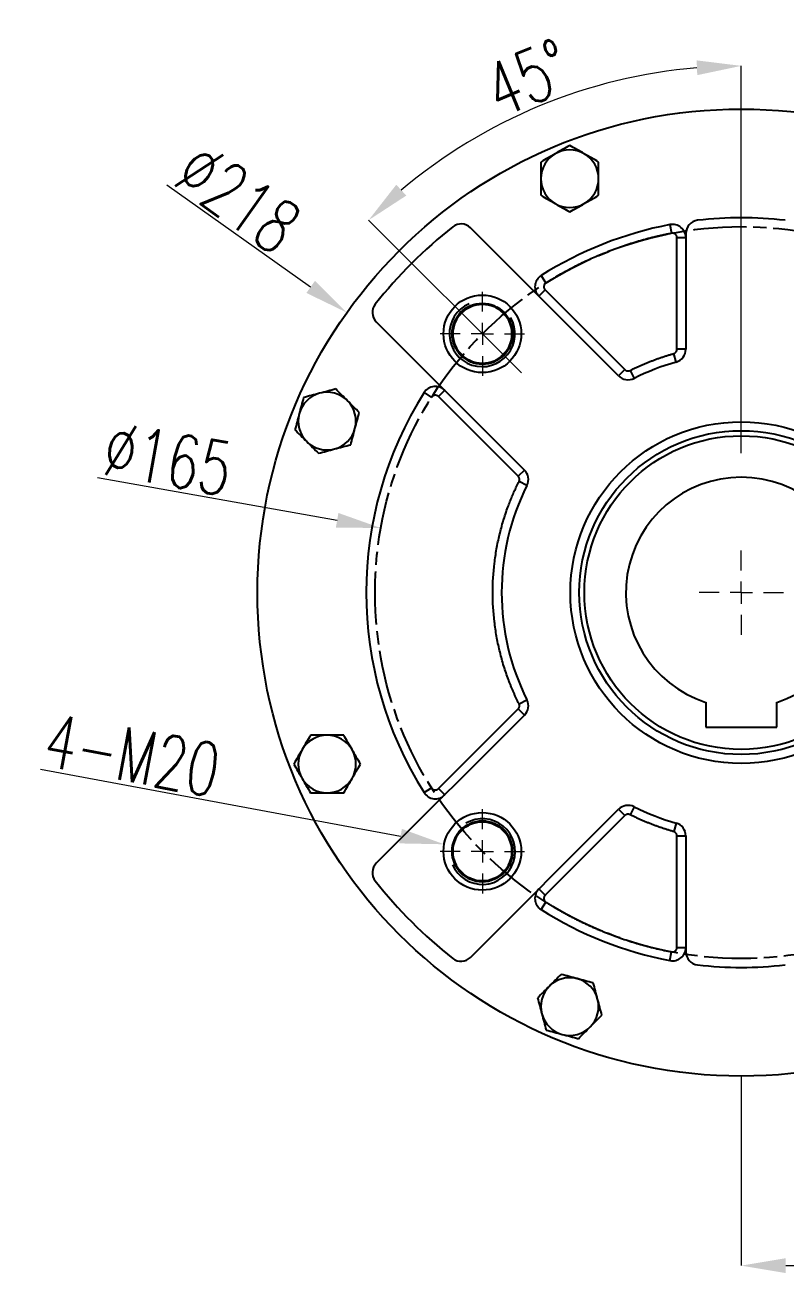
# Model space of a CAD drawing. Header units: millimetres. Extents: x 2454 to 4226, y 715 to 1968.
# Drawn here: x 3394.5 to 3565.8, y 1305.8 to 1587.2 of the extents above; entities that cross this region are included whole.
import ezdxf

# ---------------------------------------------------------------- set-up
doc = ezdxf.new("R2010")
doc.units = ezdxf.units.MM
doc.linetypes.add('AM_ISO08W050', pattern=[18, 12, -1.5, 3, -1.5])
for name, color, linetype, lineweight in [('10', 7, 'Continuous', 0), ('AM_5', 3, 'Continuous', 25), ('AM_7', 4, 'AM_ISO08W050', 25), ('粗实线', 7, 'Continuous', 40)]:
    doc.layers.add(name, color=color, linetype=linetype, lineweight=lineweight)
doc.styles.add('SLDTEXTSTYLE1', font='txt.shx', dxfattribs={"width": 0.7, "bigfont": 'gbcbig.shx'})
doc.dimstyles.new('SLDDIMSTYLE12$0', dxfattribs={"dimtxt": 12, "dimasz": 10, "dimexe": 0, "dimexo": 0.0625, "dimgap": 0.875, "dimtad": 1, "dimdec": 1, "dimlfac": 1.8, "dimrnd": 1e-09, "dimzin": 12, "dimdsep": 46, "dimtxsty": 'SLDTEXTSTYLE1', "dimcen": 0.09, "dimdle": 8.16, "dimclrd": 3, "dimclre": 3, "dimadec": 0, "dimazin": 3, "dimtfac": 1, "dimtdec": 1, "dimtofl": 0, "dimtmove": 0, "dimatfit": 3, "dimfxl": 0, "dimfrac": 2, "dimtolj": 1, "dimlwd": 5, "dimlwe": 5, "dimarcsym": 0})
doc.dimstyles.new('SLDDIMSTYLE12$2', dxfattribs={"dimtxt": 12, "dimasz": 10, "dimexe": 0, "dimexo": 0.0625, "dimgap": 0.875, "dimtad": 1, "dimdec": 1, "dimlfac": 1.8, "dimrnd": 1e-09, "dimzin": 12, "dimdsep": 46, "dimtxsty": 'SLDTEXTSTYLE1', "dimcen": 0.09, "dimdle": 8.16, "dimclrd": 3, "dimclre": 3, "dimadec": 0, "dimazin": 3, "dimtfac": 1, "dimtdec": 1, "dimtofl": 0, "dimtmove": 0, "dimatfit": 3, "dimfxl": 0, "dimfrac": 2, "dimtolj": 1, "dimlwd": 5, "dimlwe": 5, "dimarcsym": 0})
doc.dimstyles.new('SLDDIMSTYLE12$3', dxfattribs={"dimtxt": 12, "dimasz": 10, "dimexe": 0, "dimexo": 0.0625, "dimgap": 0.875, "dimtad": 1, "dimdec": 1, "dimlfac": 1.8, "dimrnd": 1e-09, "dimzin": 12, "dimdsep": 46, "dimtxsty": 'SLDTEXTSTYLE1', "dimcen": 0.09, "dimdle": 8.16, "dimclrd": 3, "dimclre": 3, "dimadec": 0, "dimazin": 3, "dimtfac": 1, "dimtdec": 1, "dimtofl": 0, "dimtmove": 0, "dimatfit": 3, "dimfxl": 0, "dimfrac": 2, "dimtolj": 1, "dimlwd": 5, "dimlwe": 5, "dimarcsym": 0})

# ---------------------------------------------------------------- blocks, each defined once
blk = doc.blocks.new('SW_CENTERMARKSYMBOL_1')
at = {"layer": '10', "color": 0}
for p, q in [((0, 1), (0, 1.9)), ((-1, 0), (-1.9, 0)), ((0, 0), (-0.5, 0)), ((0, 0), (0, 0.5)), ((0, 0), (0, -0.5)), ((0, 0), (0.5, 0)), ((1, 0), (1.9, 0)), ((0, -1), (0, -1.9))]:
    blk.add_line(p, q, dxfattribs=at)
blk = doc.blocks.new('SW_CENTERMARKSYMBOL_2')
at = {"layer": '10', "color": 0}
for p, q in [((0, 1), (0, 1.9)), ((-1, 0), (-1.9, 0)), ((0, 0), (-0.5, 0)), ((0, 0), (0, 0.5)), ((0, 0), (0, -0.5)), ((0, 0), (0.5, 0)), ((1, 0), (1.9, 0)), ((0, -1), (0, -1.9))]:
    blk.add_line(p, q, dxfattribs=at)
blk = doc.blocks.new('SW_CENTERMARKSYMBOL_3')
at = {"layer": '10', "color": 0}
for p, q in [((0, 1), (0, 1.9)), ((-1, 0), (-1.9, 0)), ((0, 0), (-0.5, 0)), ((0, 0), (0, 0.5)), ((0, 0), (0, -0.5)), ((0, 0), (0.5, 0)), ((1, 0), (1.9, 0)), ((0, -1), (0, -1.9))]:
    blk.add_line(p, q, dxfattribs=at)
blk = doc.blocks.new('*D52')
at = {"layer": 'AM_5', "color": 3, "lineweight": 5, "transparency": 16777216}
blk.add_line((3555.92, 1350.16), (3555.92, 1307.49), dxfattribs=at)
at = {"layer": 'AM_5', "color": 3, "linetype": 'Continuous', "lineweight": 5, "transparency": 16777216}
for p, q in [((3655.92, 1343.96), (3655.92, 1307.49)), ((3565.92, 1307.49), (3645.92, 1307.49))]:
    blk.add_line(p, q, dxfattribs=at)
at = {"layer": 'AM_5', "color": 3, "transparency": 16777216}
for points in [[(3565.92, 1309.16), (3565.92, 1305.82), (3555.92, 1307.49)], [(3645.92, 1309.16), (3645.92, 1305.82), (3655.92, 1307.49)]]:
    blk.add_solid(points, dxfattribs=at)
at = {"layer": 'Defpoints', "color": 0, "transparency": 16777216}
for p in [(3555.92, 1350.22), (3655.92, 1344.02), (3655.92, 1307.49)]:
    blk.add_point(p, dxfattribs=at)
at = {"layer": 'AM_5', "color": 0, "transparency": 16777216, "insert": (3605.92, 1314.37), "char_height": 12, "attachment_point": 5, "style": 'SLDTEXTSTYLE1'}
blk.add_mtext('\\A1;100', dxfattribs=at)
blk = doc.blocks.new('*D68')
at = {"layer": 'AM_5', "color": 3, "linetype": 'Continuous', "lineweight": 5, "transparency": 16777216}
blk.add_line((3410.9, 1485.2), (3464.87, 1475.53), dxfattribs=at)
at = {"layer": 'AM_5', "color": 3, "lineweight": 5, "transparency": 16777216}
for p, q in [((3555.83, 1459.22), (3556.01, 1459.22)), ((3555.92, 1459.13), (3555.92, 1459.31))]:
    blk.add_line(p, q, dxfattribs=at)
at = {"layer": 'AM_5', "color": 3, "transparency": 16777216}
blk.add_solid([(3465.16, 1477.17), (3464.58, 1473.89), (3474.71, 1473.77)], dxfattribs=at)
at = {"layer": 'Defpoints', "color": 0, "transparency": 16777216}
for p in [(3474.71, 1473.77), (3637.13, 1444.67)]:
    blk.add_point(p, dxfattribs=at)
at = {"layer": 'AM_5', "color": 0, "transparency": 16777216, "insert": (3426.76, 1489.34), "char_height": 12, "attachment_point": 5, "rotation": 349.8436, "style": 'SLDTEXTSTYLE1'}
blk.add_mtext('\\A1;∅165', dxfattribs=at)
blk = doc.blocks.new('*D69')
at = {"layer": 'AM_5', "color": 3, "linetype": 'Continuous', "lineweight": 5, "transparency": 16777216}
blk.add_line((3398.01, 1419.42), (3479.15, 1404.31), dxfattribs=at)
at = {"layer": 'AM_5', "color": 3, "lineweight": 5, "transparency": 16777216}
for p, q in [((3497.49, 1400.88), (3497.67, 1400.88)), ((3497.58, 1400.79), (3497.58, 1400.97))]:
    blk.add_line(p, q, dxfattribs=at)
at = {"layer": 'AM_5', "color": 3, "transparency": 16777216}
blk.add_solid([(3479.46, 1405.95), (3478.85, 1402.68), (3488.98, 1402.48)], dxfattribs=at)
at = {"layer": 'Defpoints', "color": 0, "transparency": 16777216}
for p in [(3488.98, 1402.48), (3506.19, 1399.28)]:
    blk.add_point(p, dxfattribs=at)
at = {"layer": 'AM_5', "color": 0, "transparency": 16777216, "insert": (3418.71, 1422.56), "char_height": 12, "attachment_point": 5, "rotation": 349.4542, "style": 'SLDTEXTSTYLE1'}
blk.add_mtext('\\A1;4-M20', dxfattribs=at)
blk = doc.blocks.new('*D70')
at = {"layer": 'AM_5', "color": 3, "linetype": 'Continuous', "lineweight": 5, "transparency": 16777216}
blk.add_line((3426.5, 1551.14), (3458.9, 1528.13), dxfattribs=at)
at = {"layer": 'AM_5', "color": 3, "lineweight": 5, "transparency": 16777216}
for p, q in [((3555.83, 1459.22), (3556.01, 1459.22)), ((3555.92, 1459.13), (3555.92, 1459.31))]:
    blk.add_line(p, q, dxfattribs=at)
at = {"layer": 'AM_5', "color": 3, "transparency": 16777216}
blk.add_solid([(3459.87, 1529.49), (3457.94, 1526.77), (3467.06, 1522.34)], dxfattribs=at)
at = {"layer": 'Defpoints', "color": 0, "transparency": 16777216}
for p in [(3467.06, 1522.34), (3644.79, 1396.1)]:
    blk.add_point(p, dxfattribs=at)
at = {"layer": 'AM_5', "color": 0, "transparency": 16777216, "insert": (3442.6, 1548.14), "char_height": 12, "attachment_point": 5, "rotation": 324.6154, "style": 'SLDTEXTSTYLE1'}
blk.add_mtext('\\A1;∅218', dxfattribs=at)
blk = doc.blocks.new('*D53')
at = {"layer": 'AM_5', "color": 3, "linetype": 'Continuous', "lineweight": 5, "transparency": 16777216}
blk.add_line((3555.92, 1490.63), (3555.92, 1577.96), dxfattribs=at)
at = {"layer": 'AM_5', "color": 3, "lineweight": 5, "transparency": 16777216}
blk.add_line((3506.38, 1508.76), (3471.96, 1543.18), dxfattribs=at)
at = {"layer": 'AM_5', "color": 3, "linetype": 'Continuous', "lineweight": 5, "transparency": 16777216}
blk.add_arc((3555.92, 1459.22), 118.74, 94.8267, 130.1733, dxfattribs=at)
at = {"layer": 'AM_5', "color": 3, "transparency": 16777216}
for points in [[(3545.86, 1579.2), (3546, 1575.87), (3555.92, 1577.96)], [(3480.45, 1548.72), (3478.19, 1551.17), (3471.96, 1543.18)]]:
    blk.add_solid(points, dxfattribs=at)
at = {"layer": 'Defpoints', "color": 0, "transparency": 16777216}
for p in [(3525.19, 1573.91), (3506.42, 1508.72), (3555.92, 1490.56), (3555.92, 1464.22), (3555.92, 1459.22)]:
    blk.add_point(p, dxfattribs=at)
at = {"layer": 'AM_5', "color": 0, "transparency": 16777216, "insert": (3507.85, 1575.27), "char_height": 12, "attachment_point": 5, "rotation": 22.5, "style": 'SLDTEXTSTYLE1'}
blk.add_mtext('\\A1;45°', dxfattribs=at)
blk = doc.blocks.new('*U45')
at = {"layer": 'AM_5', "linetype": 'ByBlock'}
blk.add_arc((0, 0.31), 7.39, 113.617, 30.178, dxfattribs=at)
at = {"layer": '粗实线', "linetype": 'ByBlock'}
blk.add_circle((0.05, 0.33), 6.75, dxfattribs=at)
blk = doc.blocks.new('*U47')
at = {"layer": '粗实线', "color": 0, "linetype": 'ByBlock', "lineweight": -2, "transparency": 16777216}
blk.add_blockref('*U45', (19354.88, 3195.29), dxfattribs=at)
for p, rotation in [((19471.27, 3195.66), 270), ((19355.25, 3078.89), 90.00000000000001), ((19471.65, 3079.27), 180)]:
    blk.add_blockref('*U45', p, dxfattribs=dict(at, rotation=rotation))

msp = doc.modelspace()

# ---------------------------------------------------------------- linework, layer by layer
at = {"color": 7, "linetype": 'Continuous', "lineweight": 25}
for p, q in [((3539.851, 1542.176), (3540.231, 1540.213)), ((3528.285, 1508.068), (3494.904, 1541.449)), ((3543.421, 1539.231), (3541.421, 1539.231)), ((3541.421, 1514.07), (3541.421, 1539.231)), ((3543.421, 1540.163), (3543.421, 1514.07)), ((3510.843, 1530.69), (3511.91, 1528.998)), ((3511.736, 1527.445), (3510.322, 1526.031)), ((3511.736, 1527.445), (3529.699, 1509.482)), ((3473.691, 1520.236), (3507.072, 1486.854)), ((3543.421, 1514.07), (3541.421, 1514.07)), ((3541.237, 1511.183), (3540.693, 1513.108)), ((3529.699, 1509.482), (3528.285, 1508.068)), ((3530.854, 1509.295), (3531.749, 1507.506)), ((3484.45, 1504.297), (3486.141, 1503.23)), ((3489.109, 1504.818), (3487.694, 1503.404)), ((3505.658, 1485.44), (3487.694, 1503.404)), ((3507.072, 1486.854), (3505.658, 1485.44)), ((3507.633, 1483.39), (3505.845, 1484.285)), ((3505.845, 1434.151), (3507.633, 1435.046)), ((3487.694, 1415.033), (3505.658, 1432.996)), ((3505.658, 1432.996), (3507.072, 1431.582)), ((3547.921, 1434.48), (3547.921, 1428.918)), ((3563.921, 1428.918), (3563.921, 1434.48)), ((3507.072, 1431.582), (3473.691, 1398.201)), ((3547.921, 1428.918), (3563.921, 1428.918)), ((3484.45, 1414.14), (3486.141, 1415.207)), ((3487.694, 1415.033), (3489.109, 1413.619)), ((3494.904, 1376.988), (3528.285, 1410.369)), ((3528.285, 1410.369), (3529.699, 1408.955)), ((3531.749, 1410.93), (3530.854, 1409.142)), ((3529.699, 1408.955), (3511.736, 1390.991)), ((3541.237, 1407.253), (3540.693, 1405.329)), ((3541.421, 1404.366), (3543.421, 1404.366)), ((3541.421, 1379.206), (3541.421, 1404.366)), ((3543.421, 1404.366), (3543.421, 1378.274)), ((3510.322, 1392.406), (3511.736, 1390.991)), ((3510.843, 1387.747), (3511.91, 1389.438)), ((3541.421, 1379.206), (3543.421, 1379.206)), ((3539.851, 1376.261), (3540.231, 1378.224))]:
    msp.add_line(p, q, dxfattribs=at)
for centre, radius in [((3555.921, 1459.218), 109), ((3497.585, 1517.555), 8.75), ((3555.921, 1459.218), 38.5), ((3555.921, 1459.218), 36.5), ((3555.921, 1459.218), 35.345), ((3497.585, 1400.882), 8.75)]:
    msp.add_circle(centre, radius, dxfattribs=at)
for centre, radius, start, end in [((3517.27, 1552.53), 6.5, 60, 120), ((3517.27, 1552.53), 6.5, 120, 180), ((3517.27, 1552.53), 6.5, 0, 60), ((3517.27, 1552.53), 6.5, 180, 240), ((3517.27, 1552.53), 6.5, 300, 0), ((3517.27, 1552.53), 6.5, 240, 300), ((3492.783, 1539.328), 3, 45, 128.24367), ((3555.921, 1459.218), 84.5, 100.96353, 122.24051), ((3540.421, 1539.231), 3, 0, 100.96353), ((3546.421, 1540.163), 3, 96.69387, 180), ((3555.921, 1459.218), 84.5, 83.30613, 96.69387), ((3555.921, 1459.218), 105, 128.24367, 141.75633), ((3512.443, 1528.152), 3, 122.24051, 225), ((3475.812, 1522.357), 3, 141.75633, 225), ((3540.421, 1514.07), 3, 285.77913, 0), ((3555.921, 1459.218), 54, 105.77913, 116.59152), ((3486.987, 1502.696), 3, 45, 147.75949), ((3530.407, 1510.189), 3, 225, 296.59152), ((3462.609, 1497.869), 6.5, 105, 165), ((3462.609, 1497.869), 6.5, 45, 105), ((3462.609, 1497.869), 6.5, 345, 45), ((3555.921, 1459.218), 84.5, 147.75949, 212.24051), ((3462.609, 1497.869), 6.5, 165, 225), ((3462.609, 1497.869), 6.5, 285, 345), ((3462.609, 1497.869), 6.5, 225, 285), ((3504.951, 1484.733), 3, 333.40848, 45), ((3555.921, 1459.218), 54, 153.40848, 206.59152), ((3555.921, 1459.218), 26, 287.92021, 252.07979), ((3504.951, 1433.704), 3, 315, 26.59152), ((3462.609, 1420.567), 6.5, 90, 150), ((3462.609, 1420.567), 6.5, 30, 90), ((3462.609, 1420.567), 6.5, 150, 210), ((3462.609, 1420.567), 6.5, 330, 30), ((3462.609, 1420.567), 6.5, 210, 270), ((3462.609, 1420.567), 6.5, 270, 330), ((3486.987, 1415.74), 3, 212.24051, 315), ((3530.407, 1408.248), 3, 63.40848, 135), ((3555.921, 1459.218), 54, 243.40848, 254.22087), ((3540.421, 1404.366), 3, 0, 74.22087), ((3475.812, 1396.08), 3, 135, 218.24367), ((3555.921, 1459.218), 105, 218.24367, 231.75633), ((3512.443, 1390.284), 3, 135, 237.75949), ((3555.921, 1459.218), 84.5, 237.75949, 259.03647), ((3540.421, 1379.206), 3, 259.03647, 0), ((3492.783, 1379.109), 3, 231.75633, 315), ((3546.421, 1378.274), 3, 180, 263.30613), ((3555.921, 1459.218), 84.5, 263.30613, 276.69387), ((3517.27, 1365.906), 6.5, 135, 195), ((3517.27, 1365.906), 6.5, 75, 135), ((3517.27, 1365.906), 6.5, 15, 75), ((3517.27, 1365.906), 6.5, 315, 15), ((3517.27, 1365.906), 6.5, 195, 255), ((3517.27, 1365.906), 6.5, 255, 315)]:
    msp.add_arc(centre, radius, start, end, dxfattribs=at)
for points in [[(3517.27, 1560.036), (3516.196, 1559.415), (3515.114, 1558.791), (3514.02, 1558.159)], [(3520.52, 1558.159), (3519.427, 1558.791), (3518.345, 1559.415), (3517.27, 1560.036)], [(3514.02, 1558.159), (3512.927, 1557.528), (3511.845, 1556.903), (3510.77, 1556.283)], [(3510.77, 1556.283), (3510.77, 1555.042), (3510.77, 1553.793), (3510.77, 1552.53)], [(3523.77, 1556.283), (3522.696, 1556.903), (3521.614, 1557.528), (3520.52, 1558.159)], [(3523.77, 1552.53), (3523.77, 1553.793), (3523.77, 1555.042), (3523.77, 1556.283)], [(3510.77, 1552.53), (3510.77, 1551.267), (3510.77, 1550.018), (3510.77, 1548.777)], [(3523.77, 1548.777), (3523.77, 1550.018), (3523.77, 1551.267), (3523.77, 1552.53)], [(3510.77, 1548.777), (3511.845, 1548.157), (3512.927, 1547.532), (3514.02, 1546.901)], [(3520.52, 1546.901), (3521.614, 1547.532), (3522.696, 1548.157), (3523.77, 1548.777)], [(3514.02, 1546.901), (3515.114, 1546.27), (3516.196, 1545.645), (3517.27, 1545.025)], [(3517.27, 1545.025), (3518.345, 1545.645), (3519.427, 1546.27), (3520.52, 1546.901)], [(3457.302, 1503.177), (3456.981, 1501.978), (3456.658, 1500.771), (3456.331, 1499.552)], [(3460.927, 1504.148), (3459.707, 1503.821), (3458.501, 1503.498), (3457.302, 1503.177)], [(3464.552, 1505.119), (3463.354, 1504.798), (3462.147, 1504.475), (3460.927, 1504.148)], [(3467.206, 1502.466), (3466.313, 1503.358), (3465.429, 1504.242), (3464.552, 1505.119)], [(3469.859, 1499.812), (3468.982, 1500.689), (3468.099, 1501.573), (3467.206, 1502.466)], [(3468.888, 1496.187), (3469.215, 1497.407), (3469.538, 1498.613), (3469.859, 1499.812)], [(3456.331, 1499.552), (3456.004, 1498.332), (3455.681, 1497.125), (3455.36, 1495.927)], [(3455.36, 1495.927), (3456.237, 1495.049), (3457.12, 1494.166), (3458.013, 1493.273)], [(3467.917, 1492.562), (3468.238, 1493.761), (3468.561, 1494.967), (3468.888, 1496.187)], [(3458.013, 1493.273), (3458.906, 1492.38), (3459.79, 1491.497), (3460.667, 1490.62)], [(3460.667, 1490.62), (3461.865, 1490.941), (3463.072, 1491.264), (3464.292, 1491.591)], [(3464.292, 1491.591), (3465.512, 1491.918), (3466.718, 1492.241), (3467.917, 1492.562)], [(3458.857, 1427.067), (3458.236, 1425.993), (3457.612, 1424.911), (3456.98, 1423.817)], [(3462.609, 1427.067), (3461.347, 1427.067), (3460.097, 1427.067), (3458.857, 1427.067)], [(3466.362, 1427.067), (3465.121, 1427.067), (3463.872, 1427.067), (3462.609, 1427.067)], [(3468.239, 1423.817), (3467.607, 1424.911), (3466.983, 1425.993), (3466.362, 1427.067)], [(3456.98, 1423.817), (3456.349, 1422.724), (3455.724, 1421.642), (3455.104, 1420.567)], [(3470.115, 1420.567), (3469.495, 1421.642), (3468.87, 1422.724), (3468.239, 1423.817)], [(3455.104, 1420.567), (3455.724, 1419.493), (3456.349, 1418.411), (3456.98, 1417.317)], [(3468.239, 1417.317), (3468.87, 1418.411), (3469.495, 1419.493), (3470.115, 1420.567)], [(3456.98, 1417.317), (3457.612, 1416.224), (3458.236, 1415.142), (3458.857, 1414.067)], [(3466.362, 1414.067), (3466.983, 1415.142), (3467.607, 1416.224), (3468.239, 1417.317)], [(3458.857, 1414.067), (3460.097, 1414.067), (3461.347, 1414.067), (3462.609, 1414.067)], [(3462.609, 1414.067), (3463.872, 1414.067), (3465.121, 1414.067), (3466.362, 1414.067)], [(3486.141, 1415.207), (3486.162, 1415.176), (3486.204, 1415.114), (3486.255, 1415.06), (3486.28, 1415.033)], [(3511.736, 1389.577), (3511.763, 1389.552), (3511.817, 1389.501), (3511.879, 1389.459), (3511.91, 1389.438)], [(3515.328, 1373.156), (3514.45, 1372.279), (3513.567, 1371.396), (3512.674, 1370.503)], [(3518.953, 1372.185), (3517.733, 1372.512), (3516.526, 1372.835), (3515.328, 1373.156)], [(3512.674, 1370.503), (3511.781, 1369.61), (3510.898, 1368.726), (3510.02, 1367.849)], [(3522.577, 1371.214), (3521.379, 1371.535), (3520.172, 1371.858), (3518.953, 1372.185)], [(3523.549, 1367.589), (3523.222, 1368.809), (3522.899, 1370.015), (3522.577, 1371.214)], [(3510.02, 1367.849), (3510.342, 1366.651), (3510.665, 1365.444), (3510.992, 1364.224)], [(3524.52, 1363.964), (3524.199, 1365.162), (3523.876, 1366.369), (3523.549, 1367.589)], [(3510.992, 1364.224), (3511.319, 1363.004), (3511.642, 1361.798), (3511.963, 1360.599)], [(3521.866, 1361.31), (3522.759, 1362.203), (3523.643, 1363.087), (3524.52, 1363.964)], [(3511.963, 1360.599), (3513.162, 1360.278), (3514.368, 1359.955), (3515.588, 1359.628)], [(3515.588, 1359.628), (3516.808, 1359.301), (3518.014, 1358.978), (3519.213, 1358.657)], [(3519.213, 1358.657), (3520.09, 1359.534), (3520.974, 1360.417), (3521.866, 1361.31)]]:
    msp.add_open_spline(points, degree=3, dxfattribs=at)
for points, knots in [([(3540.231, 1540.213), (3539.936, 1540.154), (3539.345, 1540.038), (3538.462, 1539.851), (3537.582, 1539.656), (3536.704, 1539.451), (3535.83, 1539.237), (3534.958, 1539.013), (3534.088, 1538.779), (3533.222, 1538.537), (3532.358, 1538.284), (3531.497, 1538.022), (3530.639, 1537.751), (3529.783, 1537.471), (3528.931, 1537.18), (3528.081, 1536.881), (3527.234, 1536.572), (3526.389, 1536.253), (3525.299, 1535.828), (3523.968, 1535.285), (3522.404, 1534.61), (3520.857, 1533.903), (3519.325, 1533.165), (3517.809, 1532.395), (3516.309, 1531.594), (3514.826, 1530.761), (3513.357, 1529.899), (3512.392, 1529.299), (3511.91, 1528.998)], [0, 0, 0, 0, 0.02948127, 0.05893633, 0.08836867, 0.11778178, 0.14717919, 0.17656439, 0.20594091, 0.23531227, 0.26468199, 0.29405359, 0.32343061, 0.35281655, 0.38221494, 0.41162929, 0.44106311, 0.47051989, 0.50000314, 0.5556672, 0.61124879, 0.66677153, 0.7222591, 0.77773524, 0.83322369, 0.88874819, 0.94433242, 1, 1, 1, 1]), ([(3541.128, 1539.938), (3541.105, 1539.961), (3541.057, 1540.005), (3540.979, 1540.063), (3540.895, 1540.114), (3540.807, 1540.155), (3540.694, 1540.196), (3540.556, 1540.226), (3540.392, 1540.236), (3540.285, 1540.221), (3540.231, 1540.213)], [0, 0, 0, 0, 0.10091869, 0.20042473, 0.29948448, 0.3990773, 0.50016707, 0.66741448, 0.83251407, 1, 1, 1, 1]), ([(3541.421, 1539.231), (3541.42, 1539.264), (3541.419, 1539.329), (3541.404, 1539.426), (3541.38, 1539.521), (3541.336, 1539.644), (3541.26, 1539.791), (3541.172, 1539.889), (3541.128, 1539.938)], [0, 0, 0, 0, 0.12512191, 0.24940067, 0.3740493, 0.5002702, 0.74940614, 1, 1, 1, 1]), ([(3511.91, 1528.998), (3511.885, 1528.981), (3511.835, 1528.948), (3511.766, 1528.89), (3511.703, 1528.827), (3511.646, 1528.758), (3511.569, 1528.647), (3511.49, 1528.485), (3511.441, 1528.265), (3511.44, 1528.039), (3511.486, 1527.843), (3511.556, 1527.683), (3511.635, 1527.555), (3511.702, 1527.482), (3511.736, 1527.445)], [0, 0, 0, 0, 0.0504118, 0.1002352, 0.1498769, 0.1997479, 0.2502538, 0.3750108, 0.5000699, 0.624827, 0.7498862, 0.8335095, 0.9162456, 1, 1, 1, 1]), ([(3540.693, 1513.108), (3540.727, 1513.119), (3540.793, 1513.14), (3540.889, 1513.184), (3540.996, 1513.249), (3541.111, 1513.34), (3541.222, 1513.464), (3541.312, 1513.605), (3541.375, 1513.756), (3541.414, 1513.913), (3541.419, 1514.018), (3541.421, 1514.07)], [0, 0, 0, 0, 0.0811895, 0.162018, 0.2433868, 0.3715221, 0.5000673, 0.6282027, 0.7567481, 0.8782732, 1, 1, 1, 1]), ([(3530.854, 1509.295), (3531.08, 1509.407), (3531.532, 1509.631), (3532.215, 1509.955), (3532.901, 1510.27), (3533.591, 1510.576), (3534.285, 1510.872), (3534.982, 1511.159), (3535.683, 1511.436), (3536.388, 1511.703), (3537.096, 1511.962), (3537.808, 1512.21), (3538.524, 1512.449), (3539.243, 1512.679), (3539.966, 1512.9), (3540.451, 1513.039), (3540.693, 1513.108)], [0, 0, 0, 0, 0.0715977, 0.1431173, 0.214572, 0.2859746, 0.3573381, 0.4286756, 0.5, 0.5713244, 0.6426619, 0.7140254, 0.785428, 0.8568827, 0.9284023, 1, 1, 1, 1]), ([(3529.699, 1509.482), (3529.724, 1509.459), (3529.773, 1509.412), (3529.856, 1509.352), (3529.96, 1509.291), (3530.09, 1509.236), (3530.246, 1509.198), (3530.406, 1509.184), (3530.563, 1509.197), (3530.715, 1509.232), (3530.808, 1509.274), (3530.854, 1509.295)], [0, 0, 0, 0, 0.0813325, 0.1623376, 0.2438581, 0.3717459, 0.5000629, 0.6279508, 0.7562678, 0.8780283, 1, 1, 1, 1]), ([(3487.694, 1503.404), (3487.673, 1503.424), (3487.629, 1503.466), (3487.558, 1503.52), (3487.482, 1503.567), (3487.402, 1503.608), (3487.277, 1503.658), (3487.101, 1503.699), (3486.875, 1503.698), (3486.655, 1503.649), (3486.474, 1503.562), (3486.334, 1503.458), (3486.226, 1503.353), (3486.17, 1503.271), (3486.141, 1503.23)], [0, 0, 0, 0, 0.05041182, 0.10023523, 0.14987689, 0.19974792, 0.25025383, 0.37501079, 0.50006988, 0.624827, 0.74988622, 0.83350955, 0.91624564, 1, 1, 1, 1]), ([(3505.845, 1434.151), (3505.74, 1434.362), (3505.532, 1434.783), (3505.228, 1435.419), (3504.933, 1436.059), (3504.645, 1436.703), (3504.366, 1437.349), (3504.095, 1438), (3503.832, 1438.654), (3503.577, 1439.311), (3503.036, 1440.762), (3502.278, 1443.034), (3501.429, 1446.174), (3500.761, 1449.373), (3500.116, 1453.717), (3499.791, 1459.218), (3500.116, 1464.719), (3500.761, 1469.063), (3501.429, 1472.262), (3502.278, 1475.403), (3503.095, 1477.852), (3503.777, 1479.652), (3504.254, 1480.828), (3504.757, 1481.993), (3505.284, 1483.147), (3505.658, 1483.906), (3505.845, 1484.285)], [0, 0, 0, 0, 0.0135726, 0.0271379, 0.0406981, 0.0542553, 0.0678116, 0.0813693, 0.0949304, 0.1084972, 0.1220717, 0.1843436, 0.2466252, 0.3097583, 0.3729012, 0.5000009, 0.6271006, 0.6902336, 0.7533765, 0.8156484, 0.8779301, 0.9023551, 0.926762, 0.9511634, 0.9755719, 1, 1, 1, 1]), ([(3505.845, 1484.285), (3505.859, 1484.316), (3505.888, 1484.377), (3505.918, 1484.474), (3505.944, 1484.593), (3505.955, 1484.734), (3505.942, 1484.893), (3505.904, 1485.05), (3505.842, 1485.195), (3505.761, 1485.328), (3505.692, 1485.403), (3505.658, 1485.44)], [0, 0, 0, 0, 0.0813325, 0.1623376, 0.2438581, 0.3717459, 0.5000629, 0.6279508, 0.7562678, 0.8780283, 1, 1, 1, 1]), ([(3505.658, 1432.996), (3505.681, 1433.021), (3505.727, 1433.07), (3505.787, 1433.153), (3505.849, 1433.257), (3505.904, 1433.387), (3505.942, 1433.543), (3505.955, 1433.703), (3505.942, 1433.86), (3505.907, 1434.012), (3505.866, 1434.105), (3505.845, 1434.151)], [0, 0, 0, 0, 0.0813325, 0.1623376, 0.2438581, 0.3717459, 0.5000629, 0.6279508, 0.7562678, 0.8780283, 1, 1, 1, 1]), ([(3486.28, 1415.033), (3486.303, 1415.011), (3486.349, 1414.968), (3486.424, 1414.912), (3486.505, 1414.863), (3486.622, 1414.805), (3486.783, 1414.754), (3486.987, 1414.733), (3487.192, 1414.754), (3487.382, 1414.815), (3487.554, 1414.907), (3487.648, 1414.991), (3487.694, 1415.033)], [0, 0, 0, 0, 0.060259, 0.1200207, 0.1798243, 0.2402078, 0.3699983, 0.5001303, 0.629921, 0.7600531, 0.8799433, 1, 1, 1, 1]), ([(3530.854, 1409.142), (3530.823, 1409.156), (3530.762, 1409.185), (3530.665, 1409.215), (3530.547, 1409.241), (3530.406, 1409.252), (3530.246, 1409.239), (3530.09, 1409.201), (3529.945, 1409.139), (3529.812, 1409.058), (3529.737, 1408.989), (3529.699, 1408.955)], [0, 0, 0, 0, 0.0813325, 0.1623376, 0.2438581, 0.3717459, 0.5000629, 0.6279508, 0.7562678, 0.8780283, 1, 1, 1, 1]), ([(3540.693, 1405.329), (3540.451, 1405.398), (3539.966, 1405.537), (3539.243, 1405.758), (3538.524, 1405.987), (3537.808, 1406.226), (3537.096, 1406.475), (3536.388, 1406.733), (3535.683, 1407.001), (3534.982, 1407.278), (3534.285, 1407.565), (3533.591, 1407.861), (3532.901, 1408.167), (3532.215, 1408.482), (3531.532, 1408.806), (3531.08, 1409.03), (3530.854, 1409.142)], [0, 0, 0, 0, 0.0715977, 0.1431173, 0.214572, 0.2859746, 0.3573381, 0.4286756, 0.5, 0.5713244, 0.6426619, 0.7140254, 0.785428, 0.8568827, 0.9284023, 1, 1, 1, 1]), ([(3541.128, 1405.073), (3541.103, 1405.097), (3541.054, 1405.144), (3540.971, 1405.204), (3540.884, 1405.255), (3540.791, 1405.298), (3540.726, 1405.318), (3540.693, 1405.329)], [0, 0, 0, 0, 0.202125, 0.4010659, 0.5989341, 0.797875, 1, 1, 1, 1]), ([(3541.421, 1404.366), (3541.42, 1404.399), (3541.419, 1404.464), (3541.404, 1404.561), (3541.38, 1404.657), (3541.336, 1404.78), (3541.26, 1404.927), (3541.172, 1405.024), (3541.128, 1405.073)], [0, 0, 0, 0, 0.1251219, 0.2494007, 0.3740493, 0.5002702, 0.7494061, 1, 1, 1, 1]), ([(3511.736, 1390.991), (3511.714, 1390.969), (3511.671, 1390.923), (3511.615, 1390.847), (3511.566, 1390.767), (3511.508, 1390.649), (3511.457, 1390.489), (3511.436, 1390.284), (3511.457, 1390.08), (3511.518, 1389.89), (3511.61, 1389.718), (3511.694, 1389.624), (3511.736, 1389.577)], [0, 0, 0, 0, 0.06025898, 0.1200207, 0.1798243, 0.24020782, 0.36999833, 0.50013033, 0.62992099, 0.76005314, 0.87994329, 1, 1, 1, 1]), ([(3511.91, 1389.438), (3512.165, 1389.279), (3512.675, 1388.959), (3513.446, 1388.491), (3514.222, 1388.03), (3515.002, 1387.579), (3515.786, 1387.137), (3516.575, 1386.703), (3517.368, 1386.278), (3518.166, 1385.862), (3518.969, 1385.454), (3519.775, 1385.056), (3520.587, 1384.666), (3521.402, 1384.285), (3522.223, 1383.912), (3523.047, 1383.549), (3523.876, 1383.194), (3524.71, 1382.848), (3525.796, 1382.412), (3527.137, 1381.896), (3528.74, 1381.318), (3530.352, 1380.774), (3531.973, 1380.264), (3533.605, 1379.787), (3535.247, 1379.344), (3536.898, 1378.935), (3538.56, 1378.558), (3539.674, 1378.335), (3540.231, 1378.224)], [0, 0, 0, 0, 0.0294813, 0.0589363, 0.0883687, 0.1177818, 0.1471792, 0.1765644, 0.2059409, 0.2353123, 0.264682, 0.2940536, 0.3234306, 0.3528166, 0.3822149, 0.4116293, 0.4410631, 0.4705199, 0.5000031, 0.5556672, 0.6112488, 0.6667715, 0.7222591, 0.7777352, 0.8332237, 0.8887482, 0.9443324, 1, 1, 1, 1]), ([(3540.231, 1378.224), (3540.26, 1378.219), (3540.318, 1378.209), (3540.406, 1378.204), (3540.494, 1378.207), (3540.581, 1378.217), (3540.711, 1378.244), (3540.878, 1378.306), (3541.062, 1378.428), (3541.218, 1378.587), (3541.32, 1378.755), (3541.382, 1378.915), (3541.415, 1379.059), (3541.419, 1379.157), (3541.421, 1379.206)], [0, 0, 0, 0, 0.0503947, 0.1002231, 0.1498774, 0.1997543, 0.2502449, 0.375002, 0.5000674, 0.6248247, 0.7498901, 0.8334997, 0.9162569, 1, 1, 1, 1])]:
    msp.add_open_spline(points, degree=3, knots=knots, dxfattribs=at)
at = {"layer": 'AM_7'}
msp.add_circle((3555.921, 1459.218), 82.5, dxfattribs=at)

# ---------------------------------------------------------------- block references
at = {"layer": '10', "xscale": 5, "yscale": 5, "zscale": 5}
for name, p in [('SW_CENTERMARKSYMBOL_2', (3497.585, 1517.555)), ('SW_CENTERMARKSYMBOL_1', (3555.921, 1459.218)), ('SW_CENTERMARKSYMBOL_3', (3497.585, 1400.882))]:
    msp.add_blockref(name, p, dxfattribs=at)
at = {"layer": '粗实线', "linetype": 'ByBlock'}
msp.add_blockref('*U47', (-15857.343, -1678.058), dxfattribs=at)

# ---------------------------------------------------------------- dimensions: what is measured, and where the dimension line sits
at = {"layer": 'AM_5'}
dim = msp.add_angular_dim_2l(base=(3525.189, 1573.912), line1=((3555.921, 1464.218), (3555.921, 1490.564)), line2=((3555.921, 1459.218), (3506.424, 1508.716)), dimstyle='SLDDIMSTYLE12$2', override={"dimlfac": 1, "dimpost": ''}, dxfattribs=at)
dim.commit()
dim.dimension.update_dxf_attribs({"geometry": '*D53', "text_midpoint": (3507.85, 1575.271)})
dim = msp.add_diameter_dim_2p(p1=(3644.787, 1396.1), p2=(3467.055, 1522.336), dimstyle='SLDDIMSTYLE12$3', override={"dimlfac": 1, "dimpost": ''}, dxfattribs=at)
dim.commit()
dim.dimension.update_dxf_attribs({"geometry": '*D70', "text_midpoint": (3442.603, 1548.136)})
dim = msp.add_diameter_dim_2p(p1=(3637.129, 1444.671), p2=(3474.714, 1473.766), dimstyle='SLDDIMSTYLE12$3', override={"dimlfac": 1, "dimpost": ''}, dxfattribs=at)
dim.commit()
dim.dimension.update_dxf_attribs({"geometry": '*D68', "text_midpoint": (3425.544, 1482.575), "dimtype": 163})
dim = msp.add_diameter_dim_2p(p1=(3506.187, 1399.281), p2=(3488.983, 1402.483), text='4-M20', dimstyle='SLDDIMSTYLE12$3', override={"dimlfac": 1, "dimpost": ''}, dxfattribs=at)
dim.commit()
dim.dimension.update_dxf_attribs({"geometry": '*D69', "text_midpoint": (3417.45, 1415.8), "dimtype": 163})
dim = msp.add_linear_dim(base=(3655.921, 1307.49), p1=(3555.921, 1350.218), p2=(3655.921, 1344.018), dimstyle='SLDDIMSTYLE12$0', override={"dimlfac": 1, "dimpost": ''}, dxfattribs=at)
dim.commit()
dim.dimension.update_dxf_attribs({"geometry": '*D52', "text_midpoint": (3605.921, 1314.365)})

doc.saveas('drawing.dxf')
